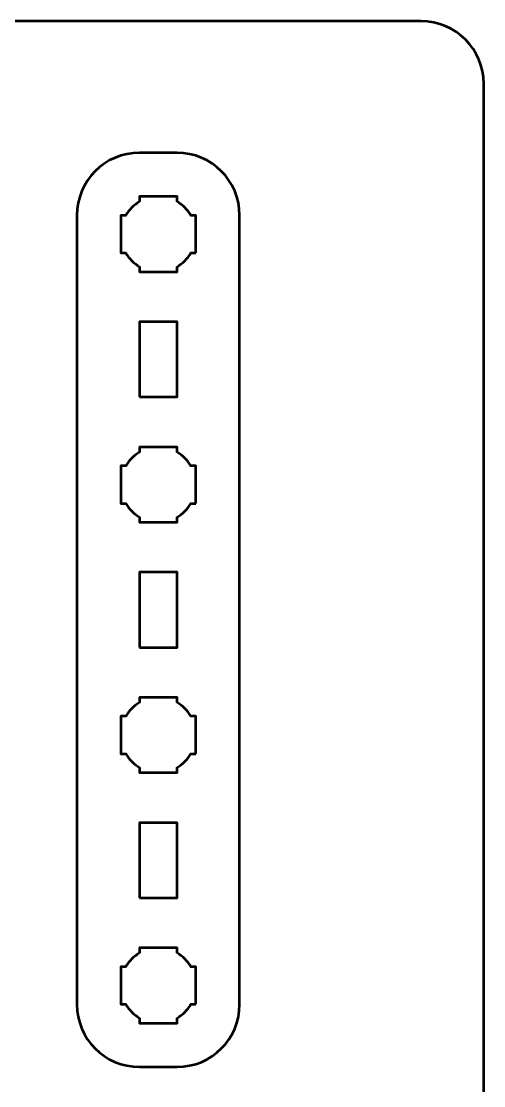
# Model space of a CAD drawing. Header units: centimetres. Extents: x -21 to 0, y -29.7 to 0.
# Drawn here: x -3.69 to 0, y -8.5 to 0 of the extents above; entities that cross this region are included whole.
import ezdxf

# ---------------------------------------------------------------- set-up
doc = ezdxf.new("R2010")
doc.units = ezdxf.units.CM
doc.header["$MEASUREMENT"] = 0
doc.layers.add('Layer 1', color=7, linetype='Continuous')

msp = doc.modelspace()

# ---------------------------------------------------------------- linework, layer by layer
at = {"layer": 'Layer 1', "color": 1, "lineweight": 53}
msp.add_open_spline([(-21.00003, -29.19995), (-21.00003, -29.19995), (-21.00003, -0.49992), (-21.00003, -0.49992), (-21.00003, -0.49992), (-21.00003, -0.22295), (-20.77694, 0.00004), (-20.49994, 0.00004), (-20.49994, 0.00004), (-20.49994, 0.00004), (-0.50008, 0.00004), (-0.50008, 0.00004), (-0.50008, 0.00004), (-0.22294, 0.00004), (0.00002, -0.22295), (0.00002, -0.49992), (0.00002, -0.49992), (0.00002, -0.49992), (0.00002, -29.19995), (0.00002, -29.19995), (0.00002, -29.19995), (0.00002, -29.47695), (-0.22294, -29.70004), (-0.50008, -29.70004), (-0.50008, -29.70004), (-0.50008, -29.70004), (-20.49994, -29.70004), (-20.49994, -29.70004), (-20.49994, -29.70004), (-20.77694, -29.70004), (-21.00003, -29.47695), (-21.00003, -29.19995)], degree=3, knots=[0, 0, 0, 0, 0.125, 0.125, 0.125, 0.125, 0.25, 0.25, 0.25, 0.25, 0.375, 0.375, 0.375, 0.375, 0.5, 0.5, 0.5, 0.5, 0.625, 0.625, 0.625, 0.625, 0.75, 0.75, 0.75, 0.75, 0.875, 0.875, 0.875, 0.875, 1, 1, 1, 1], dxfattribs=at)
at = {"layer": 'Layer 1', "color": 3, "lineweight": 53}
msp.add_open_spline([(-3.25002, -7.8499), (-3.25002, -7.8499), (-3.25002, -1.54993), (-3.25002, -1.54993), (-3.25002, -1.54993), (-3.25002, -1.27296), (-3.02693, -1.04997), (-2.74993, -1.04997), (-2.74993, -1.04997), (-2.74993, -1.04997), (-2.44992, -1.04997), (-2.44992, -1.04997), (-2.44992, -1.04997), (-2.17296, -1.04997), (-1.95, -1.27296), (-1.95, -1.54993), (-1.95, -1.54993), (-1.95, -1.54993), (-1.95, -7.8499), (-1.95, -7.8499), (-1.95, -7.8499), (-1.95, -8.1269), (-2.17296, -8.34999), (-2.44992, -8.34999), (-2.44992, -8.34999), (-2.44992, -8.34999), (-2.74993, -8.34999), (-2.74993, -8.34999), (-2.74993, -8.34999), (-3.02693, -8.34999), (-3.25002, -8.1269), (-3.25002, -7.8499)], degree=3, knots=[0, 0, 0, 0, 0.125, 0.125, 0.125, 0.125, 0.25, 0.25, 0.25, 0.25, 0.375, 0.375, 0.375, 0.375, 0.5, 0.5, 0.5, 0.5, 0.625, 0.625, 0.625, 0.625, 0.75, 0.75, 0.75, 0.75, 0.875, 0.875, 0.875, 0.875, 1, 1, 1, 1], dxfattribs=at)
at = {"layer": 'Layer 1', "lineweight": 53}
for points, knots in [([(-2.29999, -1.84993), (-2.29999, -1.84993), (-2.3401, -1.84993), (-2.3401, -1.84993), (-2.3401, -1.84993), (-2.36642, -1.89555), (-2.40445, -1.93343), (-2.44992, -1.95975), (-2.44992, -1.95975), (-2.44992, -1.95975), (-2.44992, -2), (-2.44992, -2), (-2.44992, -2), (-2.44992, -2), (-2.6, -2), (-2.6, -2), (-2.6, -2), (-2.6, -2), (-2.74993, -2), (-2.74993, -2), (-2.74993, -2), (-2.74993, -2), (-2.74993, -1.95975), (-2.74993, -1.95975), (-2.74993, -1.95975), (-2.79554, -1.93343), (-2.83346, -1.89555), (-2.85978, -1.84993), (-2.85978, -1.84993), (-2.85978, -1.84993), (-2.9, -1.84993), (-2.9, -1.84993), (-2.9, -1.84993), (-2.9, -1.84993), (-2.9, -1.7), (-2.9, -1.7), (-2.9, -1.7), (-2.9, -1.7), (-2.9, -1.54993), (-2.9, -1.54993), (-2.9, -1.54993), (-2.9, -1.54993), (-2.85978, -1.54993), (-2.85978, -1.54993), (-2.85978, -1.54993), (-2.83346, -1.50446), (-2.79554, -1.46643), (-2.74993, -1.44011), (-2.74993, -1.44011), (-2.74993, -1.44011), (-2.74993, -1.4), (-2.74993, -1.4), (-2.74993, -1.4), (-2.74993, -1.4), (-2.6, -1.4), (-2.6, -1.4), (-2.6, -1.4), (-2.6, -1.4), (-2.44992, -1.4), (-2.44992, -1.4), (-2.44992, -1.4), (-2.44992, -1.4), (-2.44992, -1.44011), (-2.44992, -1.44011), (-2.44992, -1.44011), (-2.40445, -1.46643), (-2.36642, -1.50446), (-2.3401, -1.54993), (-2.3401, -1.54993), (-2.3401, -1.54993), (-2.29999, -1.54993), (-2.29999, -1.54993), (-2.29999, -1.54993), (-2.29999, -1.54993), (-2.29999, -1.7), (-2.29999, -1.7), (-2.29999, -1.7), (-2.29999, -1.7), (-2.29999, -1.84993), (-2.29999, -1.84993)], [0, 0, 0, 0, 0.05, 0.05, 0.05, 0.05, 0.1, 0.1, 0.1, 0.1, 0.15, 0.15, 0.15, 0.15, 0.2, 0.2, 0.2, 0.2, 0.25, 0.25, 0.25, 0.25, 0.3, 0.3, 0.3, 0.3, 0.35, 0.35, 0.35, 0.35, 0.4, 0.4, 0.4, 0.4, 0.45, 0.45, 0.45, 0.45, 0.5, 0.5, 0.5, 0.5, 0.55, 0.55, 0.55, 0.55, 0.6, 0.6, 0.6, 0.6, 0.65, 0.65, 0.65, 0.65, 0.7, 0.7, 0.7, 0.7, 0.75, 0.75, 0.75, 0.75, 0.8, 0.8, 0.8, 0.8, 0.85, 0.85, 0.85, 0.85, 0.9, 0.9, 0.9, 0.9, 0.95, 0.95, 0.95, 0.95, 1, 1, 1, 1]), ([(-2.74993, -2.99992), (-2.74993, -2.99992), (-2.74993, -2.39991), (-2.74993, -2.39991), (-2.74993, -2.39991), (-2.74993, -2.39991), (-2.44992, -2.39991), (-2.44992, -2.39991), (-2.44992, -2.39991), (-2.44992, -2.39991), (-2.44992, -2.99992), (-2.44992, -2.99992), (-2.44992, -2.99992), (-2.44992, -2.99992), (-2.74993, -2.99992), (-2.74993, -2.99992)], [0, 0, 0, 0, 0.25, 0.25, 0.25, 0.25, 0.5, 0.5, 0.5, 0.5, 0.75, 0.75, 0.75, 0.75, 1, 1, 1, 1]), ([(-2.29999, -3.85004), (-2.29999, -3.85004), (-2.3401, -3.85004), (-2.3401, -3.85004), (-2.3401, -3.85004), (-2.36642, -3.89551), (-2.40445, -3.9334), (-2.44992, -3.95986), (-2.44992, -3.95986), (-2.44992, -3.95986), (-2.44992, -3.99997), (-2.44992, -3.99997), (-2.44992, -3.99997), (-2.44992, -3.99997), (-2.6, -3.99997), (-2.6, -3.99997), (-2.6, -3.99997), (-2.6, -3.99997), (-2.74993, -3.99997), (-2.74993, -3.99997), (-2.74993, -3.99997), (-2.74993, -3.99997), (-2.74993, -3.95986), (-2.74993, -3.95986), (-2.74993, -3.95986), (-2.79554, -3.9334), (-2.83346, -3.89551), (-2.85978, -3.85004), (-2.85978, -3.85004), (-2.85978, -3.85004), (-2.9, -3.85004), (-2.9, -3.85004), (-2.9, -3.85004), (-2.9, -3.85004), (-2.9, -3.69997), (-2.9, -3.69997), (-2.9, -3.69997), (-2.9, -3.69997), (-2.9, -3.55004), (-2.9, -3.55004), (-2.9, -3.55004), (-2.9, -3.55004), (-2.85978, -3.55004), (-2.85978, -3.55004), (-2.85978, -3.55004), (-2.83346, -3.50442), (-2.79554, -3.4665), (-2.74993, -3.44018), (-2.74993, -3.44018), (-2.74993, -3.44018), (-2.74993, -3.39997), (-2.74993, -3.39997), (-2.74993, -3.39997), (-2.74993, -3.39997), (-2.6, -3.39997), (-2.6, -3.39997), (-2.6, -3.39997), (-2.6, -3.39997), (-2.44992, -3.39997), (-2.44992, -3.39997), (-2.44992, -3.39997), (-2.44992, -3.39997), (-2.44992, -3.44018), (-2.44992, -3.44018), (-2.44992, -3.44018), (-2.40445, -3.4665), (-2.36642, -3.50442), (-2.3401, -3.55004), (-2.3401, -3.55004), (-2.3401, -3.55004), (-2.29999, -3.55004), (-2.29999, -3.55004), (-2.29999, -3.55004), (-2.29999, -3.55004), (-2.29999, -3.69997), (-2.29999, -3.69997), (-2.29999, -3.69997), (-2.29999, -3.69997), (-2.29999, -3.85004), (-2.29999, -3.85004)], [0, 0, 0, 0, 0.05, 0.05, 0.05, 0.05, 0.1, 0.1, 0.1, 0.1, 0.15, 0.15, 0.15, 0.15, 0.2, 0.2, 0.2, 0.2, 0.25, 0.25, 0.25, 0.25, 0.3, 0.3, 0.3, 0.3, 0.35, 0.35, 0.35, 0.35, 0.4, 0.4, 0.4, 0.4, 0.45, 0.45, 0.45, 0.45, 0.5, 0.5, 0.5, 0.5, 0.55, 0.55, 0.55, 0.55, 0.6, 0.6, 0.6, 0.6, 0.65, 0.65, 0.65, 0.65, 0.7, 0.7, 0.7, 0.7, 0.75, 0.75, 0.75, 0.75, 0.8, 0.8, 0.8, 0.8, 0.85, 0.85, 0.85, 0.85, 0.9, 0.9, 0.9, 0.9, 0.95, 0.95, 0.95, 0.95, 1, 1, 1, 1]), ([(-2.74993, -4.99998), (-2.74993, -4.99998), (-2.74993, -4.39999), (-2.74993, -4.39999), (-2.74993, -4.39999), (-2.74993, -4.39999), (-2.44992, -4.39999), (-2.44992, -4.39999), (-2.44992, -4.39999), (-2.44992, -4.39999), (-2.44992, -4.99998), (-2.44992, -4.99998), (-2.44992, -4.99998), (-2.44992, -4.99998), (-2.74993, -4.99998), (-2.74993, -4.99998)], [0, 0, 0, 0, 0.25, 0.25, 0.25, 0.25, 0.5, 0.5, 0.5, 0.5, 0.75, 0.75, 0.75, 0.75, 1, 1, 1, 1]), ([(-2.29999, -5.84996), (-2.29999, -5.84996), (-2.3401, -5.84996), (-2.3401, -5.84996), (-2.3401, -5.84996), (-2.36642, -5.89544), (-2.40445, -5.93347), (-2.44992, -5.95978), (-2.44992, -5.95978), (-2.44992, -5.95978), (-2.44992, -5.99989), (-2.44992, -5.99989), (-2.44992, -5.99989), (-2.44992, -5.99989), (-2.6, -5.99989), (-2.6, -5.99989), (-2.6, -5.99989), (-2.6, -5.99989), (-2.74993, -5.99989), (-2.74993, -5.99989), (-2.74993, -5.99989), (-2.74993, -5.99989), (-2.74993, -5.95978), (-2.74993, -5.95978), (-2.74993, -5.95978), (-2.79554, -5.93347), (-2.83346, -5.89544), (-2.85978, -5.84996), (-2.85978, -5.84996), (-2.85978, -5.84996), (-2.9, -5.84996), (-2.9, -5.84996), (-2.9, -5.84996), (-2.9, -5.84996), (-2.9, -5.69989), (-2.9, -5.69989), (-2.9, -5.69989), (-2.9, -5.69989), (-2.9, -5.54996), (-2.9, -5.54996), (-2.9, -5.54996), (-2.9, -5.54996), (-2.85978, -5.54996), (-2.85978, -5.54996), (-2.85978, -5.54996), (-2.83346, -5.50449), (-2.79554, -5.46646), (-2.74993, -5.44014), (-2.74993, -5.44014), (-2.74993, -5.44014), (-2.74993, -5.39989), (-2.74993, -5.39989), (-2.74993, -5.39989), (-2.74993, -5.39989), (-2.6, -5.39989), (-2.6, -5.39989), (-2.6, -5.39989), (-2.6, -5.39989), (-2.44992, -5.39989), (-2.44992, -5.39989), (-2.44992, -5.39989), (-2.44992, -5.39989), (-2.44992, -5.44014), (-2.44992, -5.44014), (-2.44992, -5.44014), (-2.40445, -5.46646), (-2.36642, -5.50449), (-2.3401, -5.54996), (-2.3401, -5.54996), (-2.3401, -5.54996), (-2.29999, -5.54996), (-2.29999, -5.54996), (-2.29999, -5.54996), (-2.29999, -5.54996), (-2.29999, -5.69989), (-2.29999, -5.69989), (-2.29999, -5.69989), (-2.29999, -5.69989), (-2.29999, -5.84996), (-2.29999, -5.84996)], [0, 0, 0, 0, 0.05, 0.05, 0.05, 0.05, 0.1, 0.1, 0.1, 0.1, 0.15, 0.15, 0.15, 0.15, 0.2, 0.2, 0.2, 0.2, 0.25, 0.25, 0.25, 0.25, 0.3, 0.3, 0.3, 0.3, 0.35, 0.35, 0.35, 0.35, 0.4, 0.4, 0.4, 0.4, 0.45, 0.45, 0.45, 0.45, 0.5, 0.5, 0.5, 0.5, 0.55, 0.55, 0.55, 0.55, 0.6, 0.6, 0.6, 0.6, 0.65, 0.65, 0.65, 0.65, 0.7, 0.7, 0.7, 0.7, 0.75, 0.75, 0.75, 0.75, 0.8, 0.8, 0.8, 0.8, 0.85, 0.85, 0.85, 0.85, 0.9, 0.9, 0.9, 0.9, 0.95, 0.95, 0.95, 0.95, 1, 1, 1, 1]), ([(-2.74993, -6.99995), (-2.74993, -6.99995), (-2.74993, -6.39994), (-2.74993, -6.39994), (-2.74993, -6.39994), (-2.74993, -6.39994), (-2.44992, -6.39994), (-2.44992, -6.39994), (-2.44992, -6.39994), (-2.44992, -6.39994), (-2.44992, -6.99995), (-2.44992, -6.99995), (-2.44992, -6.99995), (-2.44992, -6.99995), (-2.74993, -6.99995), (-2.74993, -6.99995)], [0, 0, 0, 0, 0.25, 0.25, 0.25, 0.25, 0.5, 0.5, 0.5, 0.5, 0.75, 0.75, 0.75, 0.75, 1, 1, 1, 1]), ([(-2.29999, -7.8499), (-2.29999, -7.8499), (-2.3401, -7.8499), (-2.3401, -7.8499), (-2.3401, -7.8499), (-2.36642, -7.89551), (-2.40445, -7.93343), (-2.44992, -7.95975), (-2.44992, -7.95975), (-2.44992, -7.95975), (-2.44992, -7.99997), (-2.44992, -7.99997), (-2.44992, -7.99997), (-2.44992, -7.99997), (-2.6, -7.99997), (-2.6, -7.99997), (-2.6, -7.99997), (-2.6, -7.99997), (-2.74993, -7.99997), (-2.74993, -7.99997), (-2.74993, -7.99997), (-2.74993, -7.99997), (-2.74993, -7.95975), (-2.74993, -7.95975), (-2.74993, -7.95975), (-2.79554, -7.93343), (-2.83346, -7.89551), (-2.85978, -7.8499), (-2.85978, -7.8499), (-2.85978, -7.8499), (-2.9, -7.8499), (-2.9, -7.8499), (-2.9, -7.8499), (-2.9, -7.8499), (-2.9, -7.69997), (-2.9, -7.69997), (-2.9, -7.69997), (-2.9, -7.69997), (-2.9, -7.54989), (-2.9, -7.54989), (-2.9, -7.54989), (-2.9, -7.54989), (-2.85978, -7.54989), (-2.85978, -7.54989), (-2.85978, -7.54989), (-2.83346, -7.50442), (-2.79554, -7.46639), (-2.74993, -7.44007), (-2.74993, -7.44007), (-2.74993, -7.44007), (-2.74993, -7.39996), (-2.74993, -7.39996), (-2.74993, -7.39996), (-2.74993, -7.39996), (-2.6, -7.39996), (-2.6, -7.39996), (-2.6, -7.39996), (-2.6, -7.39996), (-2.44992, -7.39996), (-2.44992, -7.39996), (-2.44992, -7.39996), (-2.44992, -7.39996), (-2.44992, -7.44007), (-2.44992, -7.44007), (-2.44992, -7.44007), (-2.40445, -7.46639), (-2.36642, -7.50442), (-2.3401, -7.54989), (-2.3401, -7.54989), (-2.3401, -7.54989), (-2.29999, -7.54989), (-2.29999, -7.54989), (-2.29999, -7.54989), (-2.29999, -7.54989), (-2.29999, -7.69997), (-2.29999, -7.69997), (-2.29999, -7.69997), (-2.29999, -7.69997), (-2.29999, -7.8499), (-2.29999, -7.8499)], [0, 0, 0, 0, 0.05, 0.05, 0.05, 0.05, 0.1, 0.1, 0.1, 0.1, 0.15, 0.15, 0.15, 0.15, 0.2, 0.2, 0.2, 0.2, 0.25, 0.25, 0.25, 0.25, 0.3, 0.3, 0.3, 0.3, 0.35, 0.35, 0.35, 0.35, 0.4, 0.4, 0.4, 0.4, 0.45, 0.45, 0.45, 0.45, 0.5, 0.5, 0.5, 0.5, 0.55, 0.55, 0.55, 0.55, 0.6, 0.6, 0.6, 0.6, 0.65, 0.65, 0.65, 0.65, 0.7, 0.7, 0.7, 0.7, 0.75, 0.75, 0.75, 0.75, 0.8, 0.8, 0.8, 0.8, 0.85, 0.85, 0.85, 0.85, 0.9, 0.9, 0.9, 0.9, 0.95, 0.95, 0.95, 0.95, 1, 1, 1, 1])]:
    msp.add_open_spline(points, degree=3, knots=knots, dxfattribs=at)

doc.saveas('drawing.dxf')
